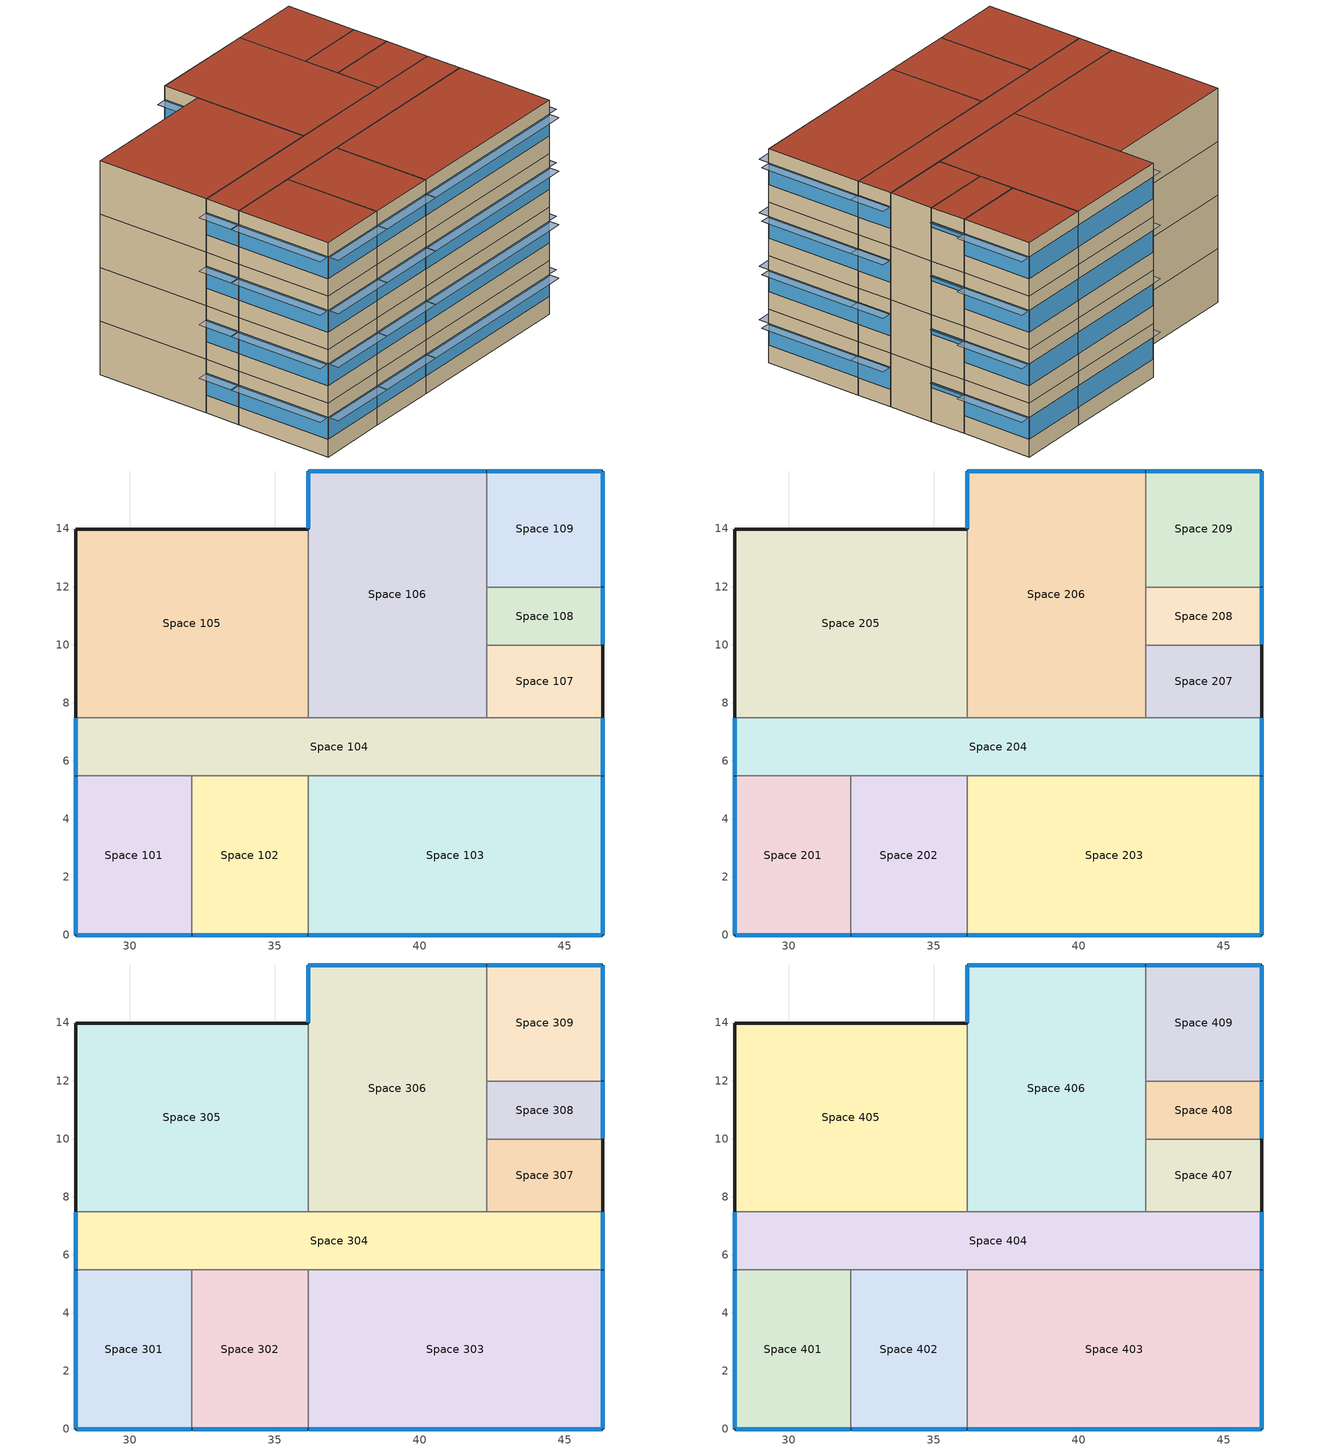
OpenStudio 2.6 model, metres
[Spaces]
Space 101
 floor ground: 32.15,5.48 32.15,0 28.15,0 28.15,5.48 z0
 wall outside: 28.15,5.48 28.15,0 32.15,0 z0:3
 wall to Space 104: 32.15,5.48 28.15,5.48 z0:3
 wall to Space 102: 32.15,0 32.15,5.48 z0:3
 window: 28.18,0 32.12,0 z1:2.22; 28.15,5.46 28.15,0.03 z1:2.21
Space 102
 floor ground: 36.15,5.48 36.15,0 32.15,0 32.15,5.48 z0
 wall outside: 32.15,0 36.15,0 z0:3
 wall to Space 103: 36.15,0 36.15,5.48 z0:3
 wall to Space 104: 36.15,5.48 32.15,5.48 z0:3
 window: 32.18,0 36.12,0 z1:2.22
Space 103
 floor ground: 46.3,5.48 46.3,0 36.15,0 36.15,5.48 z0
 wall outside: 36.15,0 46.3,0 46.3,5.48 z0:3
 wall to Space 104: 46.3,5.48 36.15,5.48 z0:3
 window: 36.18,0 46.27,0 / 46.3,0.03 46.3,5.46 z1:2.21
Space 104
 floor ground: 46.3,7.48 46.3,5.48 28.15,5.48 28.15,7.48 z0
 wall outside: 46.3,5.48 46.3,7.48 / 28.15,7.48 28.15,5.48 z0:3
 wall to Space 106: 42.3,7.48 36.15,7.48 z0:3
 wall to Space 107: 46.3,7.48 42.3,7.48 z0:3
 wall to Space 105: 36.15,7.48 28.15,7.48 z0:3
 window: 46.3,5.51 46.3,7.46 / 28.15,7.46 28.15,5.51 z1:2.23
Space 105
 floor ground: 36.15,13.98 36.15,7.48 28.15,7.48 28.15,13.98 z0
 wall outside: 36.15,13.98 28.15,13.98 28.15,7.48 z0:3
 wall to Space 106: 36.15,7.48 36.15,13.98 z0:3
Space 106
 floor ground: 42.3,15.98 42.3,7.48 36.15,7.48 36.15,15.98 z0
 wall outside: 42.3,15.98 36.15,15.98 36.15,13.98 z0:3
 wall to Space 109: 42.3,11.98 42.3,15.98 z0:3
 wall to Space 108: 42.3,9.98 42.3,11.98 z0:3
 wall to Space 107: 42.3,7.48 42.3,9.98 z0:3
 window: 42.27,15.98 36.18,15.98 z1:2.21; 36.15,15.96 36.15,14.01 z1:2.23
Space 107
 floor ground: 46.3,9.98 46.3,7.48 42.3,7.48 42.3,9.98 z0
 wall outside: 46.3,7.48 46.3,9.98 z0:3
 wall to Space 108: 46.3,9.98 42.3,9.98 z0:3
Space 108
 floor ground: 46.3,11.98 46.3,9.98 42.3,9.98 42.3,11.98 z0
 wall outside: 46.3,9.98 46.3,11.98 z0:3
 wall to Space 109: 46.3,11.98 42.3,11.98 z0:3
 window: 46.3,10.01 46.3,11.96 z1.91:2.22
Space 109
 floor ground: 46.3,15.98 46.3,11.98 42.3,11.98 42.3,15.98 z0
 wall outside: 46.3,11.98 46.3,15.98 42.3,15.98 z0:3
 window: 46.3,12.01 46.3,15.96 / 46.27,15.98 42.33,15.98 z1:2.22
Space 201
 floor to Space 101: 32.15,5.48 32.15,0 28.15,0 28.15,5.48 z3
 wall outside: 28.15,5.48 28.15,0 32.15,0 z3:6
 wall to Space 204: 32.15,5.48 28.15,5.48 z3:6
 wall to Space 202: 32.15,0 32.15,5.48 z3:6
 window: 28.15,5.46 28.15,0.03 z4:5.21; 28.18,0 32.12,0 z4:5.22
Space 202
 floor to Space 102: 36.15,5.48 36.15,0 32.15,0 32.15,5.48 z3
 wall outside: 32.15,0 36.15,0 z3:6
 wall to Space 203: 36.15,0 36.15,5.48 z3:6
 wall to Space 204: 36.15,5.48 32.15,5.48 z3:6
 window: 32.18,0 36.12,0 z4:5.22
Space 203
 floor to Space 103: 46.3,5.48 46.3,0 36.15,0 36.15,5.48 z3
 wall outside: 36.15,0 46.3,0 46.3,5.48 z3:6
 wall to Space 204: 46.3,5.48 36.15,5.48 z3:6
 window: 36.18,0 46.27,0 / 46.3,0.03 46.3,5.46 z4:5.21
Space 204
 floor to Space 104: 46.3,7.48 46.3,5.48 28.15,5.48 28.15,7.48 z3
 wall outside: 46.3,5.48 46.3,7.48 / 28.15,7.48 28.15,5.48 z3:6
 wall to Space 206: 42.3,7.48 36.15,7.48 z3:6
 wall to Space 207: 46.3,7.48 42.3,7.48 z3:6
 wall to Space 205: 36.15,7.48 28.15,7.48 z3:6
 window: 28.15,7.46 28.15,5.51 / 46.3,5.51 46.3,7.46 z4:5.23
Space 205
 floor to Space 105: 36.15,13.98 36.15,7.48 28.15,7.48 28.15,13.98 z3
 wall outside: 36.15,13.98 28.15,13.98 28.15,7.48 z3:6
 wall to Space 206: 36.15,7.48 36.15,13.98 z3:6
Space 206
 floor to Space 106: 42.3,15.98 42.3,7.48 36.15,7.48 36.15,15.98 z3
 wall outside: 42.3,15.98 36.15,15.98 36.15,13.98 z3:6
 wall to Space 209: 42.3,11.98 42.3,15.98 z3:6
 wall to Space 208: 42.3,9.98 42.3,11.98 z3:6
 wall to Space 207: 42.3,7.48 42.3,9.98 z3:6
 window: 36.15,15.96 36.15,14.01 z4:5.23; 42.27,15.98 36.18,15.98 z4:5.21
Space 207
 floor to Space 107: 46.3,9.98 46.3,7.48 42.3,7.48 42.3,9.98 z3
 wall outside: 46.3,7.48 46.3,9.98 z3:6
 wall to Space 208: 46.3,9.98 42.3,9.98 z3:6
Space 208
 floor to Space 108: 46.3,11.98 46.3,9.98 42.3,9.98 42.3,11.98 z3
 wall outside: 46.3,9.98 46.3,11.98 z3:6
 wall to Space 209: 46.3,11.98 42.3,11.98 z3:6
 window: 46.3,10.01 46.3,11.96 z4.91:5.22
Space 209
 floor to Space 109: 46.3,15.98 46.3,11.98 42.3,11.98 42.3,15.98 z3
 wall outside: 46.3,11.98 46.3,15.98 42.3,15.98 z3:6
 window: 46.3,12.01 46.3,15.96 / 46.27,15.98 42.33,15.98 z4:5.22
Space 301
 floor to Space 201: 32.15,5.48 32.15,0 28.15,0 28.15,5.48 z6
 wall outside: 28.15,5.48 28.15,0 32.15,0 z6:9
 wall to Space 304: 32.15,5.48 28.15,5.48 z6:9
 wall to Space 302: 32.15,0 32.15,5.48 z6:9
 window: 28.18,0 32.12,0 z7:8.22; 28.15,5.46 28.15,0.03 z7:8.21
Space 302
 floor to Space 202: 36.15,5.48 36.15,0 32.15,0 32.15,5.48 z6
 wall outside: 32.15,0 36.15,0 z6:9
 wall to Space 303: 36.15,0 36.15,5.48 z6:9
 wall to Space 304: 36.15,5.48 32.15,5.48 z6:9
 window: 32.18,0 36.12,0 z7:8.22
Space 303
 floor to Space 203: 46.3,5.48 46.3,0 36.15,0 36.15,5.48 z6
 wall outside: 36.15,0 46.3,0 46.3,5.48 z6:9
 wall to Space 304: 46.3,5.48 36.15,5.48 z6:9
 window: 36.18,0 46.27,0 / 46.3,0.03 46.3,5.46 z7:8.21
Space 304
 floor to Space 204: 46.3,7.48 46.3,5.48 28.15,5.48 28.15,7.48 z6
 wall outside: 46.3,5.48 46.3,7.48 / 28.15,7.48 28.15,5.48 z6:9
 wall to Space 306: 42.3,7.48 36.15,7.48 z6:9
 wall to Space 307: 46.3,7.48 42.3,7.48 z6:9
 wall to Space 305: 36.15,7.48 28.15,7.48 z6:9
 window: 28.15,7.46 28.15,5.51 / 46.3,5.51 46.3,7.46 z7:8.23
Space 305
 floor to Space 205: 36.15,13.98 36.15,7.48 28.15,7.48 28.15,13.98 z6
 wall outside: 36.15,13.98 28.15,13.98 28.15,7.48 z6:9
 wall to Space 306: 36.15,7.48 36.15,13.98 z6:9
Space 306
 floor to Space 206: 42.3,15.98 42.3,7.48 36.15,7.48 36.15,15.98 z6
 wall outside: 42.3,15.98 36.15,15.98 36.15,13.98 z6:9
 wall to Space 309: 42.3,11.98 42.3,15.98 z6:9
 wall to Space 308: 42.3,9.98 42.3,11.98 z6:9
 wall to Space 307: 42.3,7.48 42.3,9.98 z6:9
 window: 42.27,15.98 36.18,15.98 z7:8.21; 36.15,15.96 36.15,14.01 z7:8.23
Space 307
 floor to Space 207: 46.3,9.98 46.3,7.48 42.3,7.48 42.3,9.98 z6
 wall outside: 46.3,7.48 46.3,9.98 z6:9
 wall to Space 308: 46.3,9.98 42.3,9.98 z6:9
Space 308
 floor to Space 208: 46.3,11.98 46.3,9.98 42.3,9.98 42.3,11.98 z6
 wall outside: 46.3,9.98 46.3,11.98 z6:9
 wall to Space 309: 46.3,11.98 42.3,11.98 z6:9
 window: 46.3,10.01 46.3,11.96 z7.91:8.22
Space 309
 floor to Space 209: 46.3,15.98 46.3,11.98 42.3,11.98 42.3,15.98 z6
 wall outside: 46.3,11.98 46.3,15.98 42.3,15.98 z6:9
 window: 46.3,12.01 46.3,15.96 / 46.27,15.98 42.33,15.98 z7:8.22
Space 401
 floor to Space 301: 32.15,5.48 32.15,0 28.15,0 28.15,5.48 z9
 wall outside: 28.15,5.48 28.15,0 32.15,0 z9:12
 wall to Space 404: 32.15,5.48 28.15,5.48 z9:12
 wall to Space 402: 32.15,0 32.15,5.48 z9:12
 window: 28.18,0 32.12,0 z10:11.22; 28.15,5.46 28.15,0.03 z10:11.21
 roof outside: 32.15,0 32.15,5.48 28.15,5.48 28.15,0 z12
Space 402
 floor to Space 302: 36.15,5.48 36.15,0 32.15,0 32.15,5.48 z9
 wall outside: 32.15,0 36.15,0 z9:12
 wall to Space 403: 36.15,0 36.15,5.48 z9:12
 wall to Space 404: 36.15,5.48 32.15,5.48 z9:12
 window: 32.18,0 36.12,0 z10:11.22
 roof outside: 36.15,0 36.15,5.48 32.15,5.48 32.15,0 z12
Space 403
 floor to Space 303: 46.3,5.48 46.3,0 36.15,0 36.15,5.48 z9
 wall outside: 36.15,0 46.3,0 46.3,5.48 z9:12
 wall to Space 404: 46.3,5.48 36.15,5.48 z9:12
 window: 36.18,0 46.27,0 / 46.3,0.03 46.3,5.46 z10:11.21
 roof outside: 46.3,0 46.3,5.48 36.15,5.48 36.15,0 z12
Space 404
 floor to Space 304: 46.3,7.48 46.3,5.48 28.15,5.48 28.15,7.48 z9
 wall outside: 46.3,5.48 46.3,7.48 / 28.15,7.48 28.15,5.48 z9:12
 wall to Space 406: 42.3,7.48 36.15,7.48 z9:12
 wall to Space 407: 46.3,7.48 42.3,7.48 z9:12
 wall to Space 405: 36.15,7.48 28.15,7.48 z9:12
 window: 28.15,7.46 28.15,5.51 / 46.3,5.51 46.3,7.46 z10:11.23
 roof outside: 46.3,5.48 46.3,7.48 28.15,7.48 28.15,5.48 z12
Space 405
 floor to Space 305: 36.15,13.98 36.15,7.48 28.15,7.48 28.15,13.98 z9
 wall outside: 36.15,13.98 28.15,13.98 28.15,7.48 z9:12
 wall to Space 406: 36.15,7.48 36.15,13.98 z9:12
 roof outside: 36.15,7.48 36.15,13.98 28.15,13.98 28.15,7.48 z12
Space 406
 floor to Space 306: 42.3,15.98 42.3,7.48 36.15,7.48 36.15,15.98 z9
 wall outside: 42.3,15.98 36.15,15.98 36.15,13.98 z9:12
 wall to Space 409: 42.3,11.98 42.3,15.98 z9:12
 wall to Space 408: 42.3,9.98 42.3,11.98 z9:12
 wall to Space 407: 42.3,7.48 42.3,9.98 z9:12
 window: 42.27,15.98 36.18,15.98 z10:11.21; 36.15,15.96 36.15,14.01 z10:11.23
 roof outside: 42.3,7.48 42.3,15.98 36.15,15.98 36.15,7.48 z12
Space 407
 floor to Space 307: 46.3,9.98 46.3,7.48 42.3,7.48 42.3,9.98 z9
 wall outside: 46.3,7.48 46.3,9.98 z9:12
 wall to Space 408: 46.3,9.98 42.3,9.98 z9:12
 roof outside: 46.3,7.48 46.3,9.98 42.3,9.98 42.3,7.48 z12
Space 408
 floor to Space 308: 46.3,11.98 46.3,9.98 42.3,9.98 42.3,11.98 z9
 wall outside: 46.3,9.98 46.3,11.98 z9:12
 wall to Space 409: 46.3,11.98 42.3,11.98 z9:12
 window: 46.3,10.01 46.3,11.96 z10.91:11.22
 roof outside: 46.3,9.98 46.3,11.98 42.3,11.98 42.3,9.98 z12
Space 409
 floor to Space 309: 46.3,15.98 46.3,11.98 42.3,11.98 42.3,15.98 z9
 wall outside: 46.3,11.98 46.3,15.98 42.3,15.98 z9:12
 window: 46.3,12.01 46.3,15.96 / 46.27,15.98 42.33,15.98 z10:11.22
 roof outside: 46.3,11.98 46.3,15.98 42.3,15.98 42.3,11.98 z12
shading: 46.45,10.01 46.45,11.96 46.3,11.96 46.3,10.01 z5.22; 46.45,10.01 46.45,11.96 46.3,11.96 46.3,10.01 z8.22; 46.45,10.01 46.45,11.96 46.3,11.96 46.3,10.01 z2.22; 46.45,10.01 46.45,11.96 46.3,11.96 46.3,10.01 z11.22; 46.91,0.03 46.91,5.46 46.3,5.46 46.3,0.03 z5.21; 36.12,-0.61 36.12,0 32.18,0 32.18,-0.61 z2.22; 36.15,14.01 36.15,15.96 35.53,15.96 35.53,14.01 z11.23; 46.27,-0.6 46.27,0 36.18,0 36.18,-0.6 z5.21; 36.15,14.01 36.15,15.96 35.53,15.96 35.53,14.01 z2.23; 46.92,5.51 46.92,7.46 46.3,7.46 46.3,5.51 z8.23; 46.92,5.51 46.92,7.46 46.3,7.46 46.3,5.51 z5.23; 28.15,5.51 28.15,7.46 27.53,7.46 27.53,5.51 z5.23; 28.15,5.51 28.15,7.46 27.53,7.46 27.53,5.51 z2.23; 32.12,-0.61 32.12,0 28.18,0 28.18,-0.61 z2.22; 28.15,0.03 28.15,5.46 27.54,5.46 27.54,0.03 z11.21; 46.27,-0.6 46.27,0 36.18,0 36.18,-0.6 z11.21; 28.15,5.51 28.15,7.46 27.53,7.46 27.53,5.51 z8.23; 36.12,-0.61 36.12,0 32.18,0 32.18,-0.61 z8.22; 46.91,0.03 46.91,5.46 46.3,5.46 46.3,0.03 z8.21; 46.92,5.51 46.92,7.46 46.3,7.46 46.3,5.51 z2.23; 46.91,12.01 46.91,15.96 46.3,15.96 46.3,12.01 z2.22; 32.12,-0.61 32.12,0 28.18,0 28.18,-0.61 z5.22; 36.15,14.01 36.15,15.96 35.53,15.96 35.53,14.01 z8.23; 46.92,5.51 46.92,7.46 46.3,7.46 46.3,5.51 z11.23; 46.91,12.01 46.91,15.96 46.3,15.96 46.3,12.01 z5.22; 28.15,0.03 28.15,5.46 27.54,5.46 27.54,0.03 z8.21; 46.91,0.03 46.91,5.46 46.3,5.46 46.3,0.03 z2.21; 32.12,-0.61 32.12,0 28.18,0 28.18,-0.61 z8.22; 36.15,14.01 36.15,15.96 35.53,15.96 35.53,14.01 z5.23; 28.15,0.03 28.15,5.46 27.54,5.46 27.54,0.03 z5.21; 36.12,-0.61 36.12,0 32.18,0 32.18,-0.61 z5.22; 46.27,-0.6 46.27,0 36.18,0 36.18,-0.6 z8.21; 46.91,12.01 46.91,15.96 46.3,15.96 46.3,12.01 z8.22; 36.12,-0.61 36.12,0 32.18,0 32.18,-0.61 z11.22; 46.27,-0.6 46.27,0 36.18,0 36.18,-0.6 z2.21; 32.12,-0.61 32.12,0 28.18,0 28.18,-0.61 z11.22; 46.91,0.03 46.91,5.46 46.3,5.46 46.3,0.03 z11.21; 28.15,0.03 28.15,5.46 27.54,5.46 27.54,0.03 z2.21; 28.15,5.51 28.15,7.46 27.53,7.46 27.53,5.51 z11.23; 46.91,12.01 46.91,15.96 46.3,15.96 46.3,12.01 z11.22
[Building]
Building 1: Space Type=189.1-2009 - Office - OpenOffice - CZ4-8; Default Construction Set=189.1-2009 - CZ5 - Office
[Site]
MANILA: Latitude {deg}=14.52; Longitude {deg}=121; Time Zone {hr}=8; Elevation {m}=21
[ClimateZones]
Climate Zone Institution Name 1=ASHRAE; Climate Zone Document Name 1=ANSI/ASHRAE Standard 169; Climate Zone Document Year 1=2006; Climate Zone Institution Name 2=CEC; Climate Zone Document Name 2=California Climate Zone Descriptions; Climate Zone Document Year 2=1995
[SizingPeriod:DesignDay] Barometric Pressure {Pa}=101073; Sky Clearness=0; Rain Indicator=0; Snow Indicator=0; Day of Month=21; Daylight Saving Time Indicator=0; Dry-Bulb Temperature Range Modifier Type=DefaultMultipliers
Name | Maximum Dry-Bulb Temperature {C} | Daily Dry-Bulb Temperature Range {deltaC} | Humidity Indicating Conditions at Maximum Dry-Bulb | Wind Speed {m/s} | Wind Direction {deg} | Month | Day Type | Humidity Indicating Type | Solar Model Indicator | ASHRAE Taub | ASHRAE Taud
MANILA Ann Clg .4% Condns Enth=>MDB | 31.9 | 7.9 | 91000 | 6.6 | 90 | 5 | SummerDesignDay | Enthalpy | ASHRAETau | 0.491 | 2.053
MANILA Ann Clg .4% Condns DP=>MDB | 30 | 7.9 | 27.2 | 6.6 | 90 | 5 | SummerDesignDay | Dewpoint | ASHRAETau | 0.491 | 2.053
MANILA Ann Clg .4% Condns WB=>MDB | 31.7 | 7.9 | 28.2 | 6.6 | 90 | 5 | SummerDesignDay | Wetbulb | ASHRAETau | 0.491 | 2.053
MANILA Ann Clg .4% Condns DB=>MWB | 34.9 | 7.9 | 26.2 | 6.6 | 90 | 5 | SummerDesignDay | Wetbulb | ASHRAETau | 0.491 | 2.053
MANILA Ann Htg Wind 99.6% Condns WS=>MCDB | 28.9 | 0 | 28.9 | 18.1 | 60 | 1 | WinterDesignDay | Wetbulb | ASHRAEClearSky
MANILA Ann Hum_n 99.6% Condns DP=>MCDB | 26.1 | 0 | 16.8 | 0.8 | 60 | 1 | WinterDesignDay | Dewpoint | ASHRAEClearSky
MANILA Ann Htg 99.6% Condns DB | 20.9 | 0 | 20.9 | 0.8 | 60 | 1 | WinterDesignDay | Wetbulb | ASHRAEClearSky
[DefaultConstructionSet] Interior Partition Construction=Interior Partition
Name | Default Exterior Surface Constructions | Default Interior Surface Constructions | Default Ground Contact Surface Constructions | Default Exterior SubSurface Constructions | Default Interior SubSurface Constructions
189.1-2009 - CZ5 - Office | Default Surface Constructions 13 | Default Surface Constructions 14 | Default Surface Constructions 15 | Default Sub Surface Constructions 9 | Default Sub Surface Constructions 10
HIGHER RESISTANCE-NEWCONSTRUCTION | Default Surface Constructions 1 | Default Surface Constructions 2 | Default Surface Constructions 3 | Default Sub Surface Constructions 1 | Default Sub Surface Constructions 2
[DefaultSurfaceConstructions]
Name | Floor Construction | Wall Construction | Roof Ceiling Construction
Default Surface Constructions 1 | ExtSlabCarpet 4in ClimateZone 1-8 | WALL1 | ASHRAE 189.1-2009 ExtRoof IEAD ClimateZone 1
Default Surface Constructions 2; Default Surface Constructions 14 | Interior Floor | Interior Wall | Interior Ceiling
Default Surface Constructions 3; Default Surface Constructions 15 | ExtSlabCarpet 4in ClimateZone 1-8 | ExtSlabCarpet 4in ClimateZone 1-8 | ExtSlabCarpet 4in ClimateZone 1-8
Default Surface Constructions 13 | ExtSlabCarpet 4in ClimateZone 1-8 | ASHRAE 189.1-2009 ExtWall Mass ClimateZone 5 | ASHRAE 189.1-2009 ExtRoof IEAD ClimateZone 2-5
[Construction]
ExtSlabCarpet 4in ClimateZone 1-8: MAT-CC05 4 HW CONCRETE, CP02 CARPET PAD
ASHRAE 189.1-2009 ExtRoof IEAD ClimateZone 1: Roof Membrane, Roof Insulation [18], Metal Decking
Interior Floor: F16 Acoustic tile, F05 Ceiling air space resistance, M11 100mm lightweight concrete
Interior Wall: G01a 19mm gypsum board, F04 Wall air space resistance, G01a 19mm gypsum board
Interior Ceiling: M11 100mm lightweight concrete, F05 Ceiling air space resistance, F16 Acoustic tile
ASHRAE 189.1-2009 ExtWindow ClimateZone 1: Theoretical Glass [167]
Exterior Door: F08 Metal surface, I01 25mm insulation board
Interior Window: Clear 3mm
Interior Door; Interior Partition: G05 25mm wood
ASHRAE 189.1-2009 ExtRoof IEAD ClimateZone 2-5: Roof Membrane, Roof Insulation [21], Metal Decking
ASHRAE 189.1-2009 ExtWindow ClimateZone 4-5: Theoretical Glass [207]
ASHRAE 189.1-2009 ExtWall Mass ClimateZone 5: 1IN Stucco, 8IN Concrete HW, Wall Insulation [40], 1/2IN Gypsum
WALL1: 1IN Stucco, M11 100mm lightweight concrete, F04 Wall air space resistance, 8IN Concrete HW, 1IN Stucco
[Material] Thermal Absorptance=0.9
Name | Roughness | Thickness {m} | Conductivity {W/m-K} | Density {kg/m3} | Specific Heat {J/kg-K} | Solar Absorptance | Visible Absorptance
MAT-CC05 4 HW CONCRETE | Rough | 0.1016 | 1.311 | 2240 | 836.8 | 0.85 | 0.85
1IN Stucco | Smooth | 0.0253 | 0.6918 | 1858 | 837 | 0.92 | 0.92
8IN Concrete HW | MediumRough | 0.2033 | 1.7296 | 2243 | 837 | 0.65 | 0.65
1/2IN Gypsum | Smooth | 0.0127 | 0.16 | 784.9 | 830 | 0.4 | 0.4
Roof Membrane | VeryRough | 0.0095 | 0.16 | 1121.29 | 1460 | 0.7 | 0.7
Roof Insulation [18] | MediumRough | 0.1693 | 0.049 | 265 | 836.8 | 0.7 | 0.7
Metal Decking | MediumSmooth | 0.0015 | 45.006 | 7680 | 418.4 | 0.6 | 0.6
F16 Acoustic tile | MediumSmooth | 0.0191 | 0.06 | 368 | 590 | 0.3 | 0.3
M11 100mm lightweight concrete | MediumRough | 0.1016 | 0.53 | 1280 | 840 | 0.5 | 0.5
G01a 19mm gypsum board | MediumSmooth | 0.019 | 0.16 | 800 | 1090 | 0.4 | 0.4
F08 Metal surface | Smooth | 0.0008 | 45.28 | 7824 | 500 | 0.7 | 0.7
I01 25mm insulation board | MediumRough | 0.0254 | 0.03 | 43 | 1210 | 0.6 | 0.6
G05 25mm wood | MediumSmooth | 0.0254 | 0.15 | 608 | 1630 | 0.5 | 0.5
Roof Insulation [21] | MediumRough | 0.2105 | 0.049 | 265 | 836.8 | 0.7 | 0.7
Wall Insulation [40] | MediumRough | 0.0794 | 0.0432 | 91 | 837 | 0.5 | 0.5
[Material:NoMass]
CP02 CARPET PAD: Roughness=Smooth; Thermal Resistance {m2-K/W}=0.1; Thermal Absorptance=0.9; Solar Absorptance=0.8; Visible Absorptance=0.8
[Material:AirGap]
Name | Thermal Resistance {m2-K/W}
F05 Ceiling air space resistance | 0.18
F04 Wall air space resistance | 0.15
[DefaultSubSurfaceConstructions]
Name | Fixed Window Construction | Operable Window Construction | Door Construction | Tubular Daylight Dome Construction | Tubular Daylight Diffuser Construction
Default Sub Surface Constructions 1 | ASHRAE 189.1-2009 ExtWindow ClimateZone 1 | ASHRAE 189.1-2009 ExtWindow ClimateZone 1 | Exterior Door | Interior Window | Interior Window
Default Sub Surface Constructions 2; Default Sub Surface Constructions 10 | Interior Window | Interior Window | Interior Door
Default Sub Surface Constructions 9 | ASHRAE 189.1-2009 ExtWindow ClimateZone 4-5 | ASHRAE 189.1-2009 ExtWindow ClimateZone 4-5 | Exterior Door | Interior Window | Interior Window
[WindowMaterial:Glazing] Optical Data Type=SpectralAverage; Thickness {m}=0.003; Back Side Solar Reflectance at Normal Incidence=0; Back Side Visible Reflectance at Normal Incidence=0; Infrared Transmittance at Normal Incidence=0; Dirt Correction Factor for Solar and Visible Transmittance=1; Solar Diffusing=No
Name | Solar Transmittance at Normal Incidence | Front Side Solar Reflectance at Normal Incidence | Visible Transmittance at Normal Incidence | Front Side Visible Reflectance at Normal Incidence | Front Side Infrared Hemispherical Emissivity | Back Side Infrared Hemispherical Emissivity | Conductivity {W/m-K}
Theoretical Glass [167] | 0.2374 | 0.7126 | 0.2512 | 0.6988 | 0.985 | 0.985 | 2.1073
Clear 3mm | 0.837 | 0.075 | 0.898 | 0.081 | 0.84 | 0.84 | 0.9
Theoretical Glass [207] | 0.3311 | 0.6189 | 0.44 | 0.51 | 0.9 | 0.9 | 0.0133
[WindowMaterial:Blind]
Window Material Blind 1: Slat Width {m}=0.025; Slat Separation {m}=0.01875; Front Side Slat Beam Solar Reflectance=0.5; Back Side Slat Beam Solar Reflectance=0.5; Front Side Slat Diffuse Solar Reflectance=0.5; Back Side Slat Diffuse Solar Reflectance=0.5; Slat Beam Visible Transmittance=0
[SpaceType] Default Schedule Set=NEWSCHEDULESET1; Standards Building Type=Office
Name | Design Specification Outdoor Air Object | Standards Space Type
189.1-2009 - Office - BreakRoom - CZ1-3 | 189.1-2009 - Office - BreakRoom - CZ1-3 Ventilation | BreakRoom
189.1-2009 - Office - Conference - CZ1-3 | 189.1-2009 - Office - Conference - CZ1-3 Ventilation | Conference
189.1-2009 - Office - Corridor - CZ1-3 | 189.1-2009 - Office - Corridor - CZ1-3 Ventilation | Corridor
189.1-2009 - Office - OpenOffice - CZ1-3 | 189.1-2009 - Office - OpenOffice - CZ1-3 Ventilation | OpenOffice
189.1-2009 - Office - Restroom - CZ1-3 | 189.1-2009 - Office - Restroom - CZ1-3 Ventilation | Restroom
189.1-2009 - Office - Stair - CZ1-3 | 189.1-2009 - Office - Stair - CZ1-3 Ventilation | Stair
189.1-2009 - Office - Vending - CZ1-3 | 189.1-2009 - Office - Vending - CZ1-3 Ventilation | Vending
189.1-2009 - Office - OpenOffice - CZ4-8 | 189.1-2009 - Office - OpenOffice - CZ4-8 Ventilation | OpenOffice
[DefaultScheduleSet]
NEWSCHEDULESET1: Number of People Schedule=NEWOFFICEOCC1; People Activity Level Schedule=Office Activity; Lighting Schedule=NEWBLDGLIGHT1; Electric Equipment Schedule=Office Bldg Equip; Infiltration Schedule=Office Infil Quarter On
[Lights:Definition] Design Level Calculation Method=Watts/Area
Name | Watts per Space Floor Area {W/m2}
189.1-2009 - Office - BreakRoom - CZ1-3 Lights Definition | 11.625
189.1-2009 - Office - Conference - CZ1-3 Lights Definition | 12.5938
189.1-2009 - Office - Corridor - CZ1-3 Lights Definition; 189.1-2009 - Office - Vending - CZ1-3 Lights Definition | 4.84376
189.1-2009 - Office - OpenOffice - CZ1-3 Lights Definition; 189.1-2009 - Office - OpenOffice - CZ4-8 Lights Definition | 10.6563
189.1-2009 - Office - Restroom - CZ1-3 Lights Definition | 8.71877
189.1-2009 - Office - Stair - CZ1-3 Lights Definition | 5.81251
[Lights]
Name | Lights Definition | Space or SpaceType
189.1-2009 - Office - BreakRoom - CZ1-3 Lights | 189.1-2009 - Office - BreakRoom - CZ1-3 Lights Definition | 189.1-2009 - Office - BreakRoom - CZ1-3
189.1-2009 - Office - Conference - CZ1-3 Lights | 189.1-2009 - Office - Conference - CZ1-3 Lights Definition | 189.1-2009 - Office - Conference - CZ1-3
189.1-2009 - Office - Corridor - CZ1-3 Lights | 189.1-2009 - Office - Corridor - CZ1-3 Lights Definition | 189.1-2009 - Office - Corridor - CZ1-3
189.1-2009 - Office - OpenOffice - CZ1-3 Lights | 189.1-2009 - Office - OpenOffice - CZ1-3 Lights Definition | 189.1-2009 - Office - OpenOffice - CZ1-3
189.1-2009 - Office - Restroom - CZ1-3 Lights | 189.1-2009 - Office - Restroom - CZ1-3 Lights Definition | 189.1-2009 - Office - Restroom - CZ1-3
189.1-2009 - Office - Stair - CZ1-3 Lights | 189.1-2009 - Office - Stair - CZ1-3 Lights Definition | 189.1-2009 - Office - Stair - CZ1-3
189.1-2009 - Office - Vending - CZ1-3 Lights | 189.1-2009 - Office - Vending - CZ1-3 Lights Definition | 189.1-2009 - Office - Vending - CZ1-3
189.1-2009 - Office - OpenOffice - CZ4-8 Lights | 189.1-2009 - Office - OpenOffice - CZ4-8 Lights Definition | 189.1-2009 - Office - OpenOffice - CZ4-8
[DesignSpecification:OutdoorAir] Outdoor Air Method=Sum
Name | Outdoor Air Flow per Person {m3/s-person} | Outdoor Air Flow per Floor Area {m3/s-m2}
189.1-2009 - Office - BreakRoom - CZ1-3 Ventilation | 0.00707921
189.1-2009 - Office - Conference - CZ1-3 Ventilation; 189.1-2009 - Office - OpenOffice - CZ1-3 Ventilation; 189.1-2009 - Office - OpenOffice - CZ4-8 Ventilation | 0.00943895
189.1-2009 - Office - Corridor - CZ1-3 Ventilation; 189.1-2009 - Office - Stair - CZ1-3 Ventilation; 189.1-2009 - Office - Vending - CZ1-3 Ventilation |  | 0.000254
189.1-2009 - Office - Restroom - CZ1-3 Ventilation |  | 0.0048768
[People:Definition] Number of People Calculation Method=People/Area; Fraction Radiant=0.3
Name | People per Space Floor Area {person/m2}
189.1-2009 - Office - BreakRoom - CZ1-3 People Definition; 189.1-2009 - Office - Conference - CZ1-3 People Definition | 0.538196
189.1-2009 - Office - Corridor - CZ1-3 People Definition; 189.1-2009 - Office - Vending - CZ1-3 People Definition | 0.0107639
189.1-2009 - Office - OpenOffice - CZ1-3 People Definition; 189.1-2009 - Office - OpenOffice - CZ4-8 People Definition | 0.0565105
189.1-2009 - Office - Restroom - CZ1-3 People Definition | 0.107639
[People]
Name | People Definition | Space or SpaceType
189.1-2009 - Office - BreakRoom - CZ1-3 People | 189.1-2009 - Office - BreakRoom - CZ1-3 People Definition | 189.1-2009 - Office - BreakRoom - CZ1-3
189.1-2009 - Office - Conference - CZ1-3 People | 189.1-2009 - Office - Conference - CZ1-3 People Definition | 189.1-2009 - Office - Conference - CZ1-3
189.1-2009 - Office - Corridor - CZ1-3 People | 189.1-2009 - Office - Corridor - CZ1-3 People Definition | 189.1-2009 - Office - Corridor - CZ1-3
189.1-2009 - Office - OpenOffice - CZ1-3 People | 189.1-2009 - Office - OpenOffice - CZ1-3 People Definition | 189.1-2009 - Office - OpenOffice - CZ1-3
189.1-2009 - Office - Restroom - CZ1-3 People | 189.1-2009 - Office - Restroom - CZ1-3 People Definition | 189.1-2009 - Office - Restroom - CZ1-3
189.1-2009 - Office - Vending - CZ1-3 People | 189.1-2009 - Office - Vending - CZ1-3 People Definition | 189.1-2009 - Office - Vending - CZ1-3
189.1-2009 - Office - OpenOffice - CZ4-8 People | 189.1-2009 - Office - OpenOffice - CZ4-8 People Definition | 189.1-2009 - Office - OpenOffice - CZ4-8
[SpaceInfiltration:DesignFlowRate] Design Flow Rate Calculation Method=Flow/ExteriorArea
Name | Space or SpaceType | Flow per Exterior Surface Area {m3/s-m2}
189.1-2009 - Office - BreakRoom - CZ1-3 Infiltration | 189.1-2009 - Office - BreakRoom - CZ1-3 | 0.00030226
189.1-2009 - Office - Conference - CZ1-3 Infiltration | 189.1-2009 - Office - Conference - CZ1-3 | 0.00030226
189.1-2009 - Office - Corridor - CZ1-3 Infiltration | 189.1-2009 - Office - Corridor - CZ1-3 | 0.00030226
189.1-2009 - Office - OpenOffice - CZ1-3 Infiltration | 189.1-2009 - Office - OpenOffice - CZ1-3 | 0.00030226
189.1-2009 - Office - Restroom - CZ1-3 Infiltration | 189.1-2009 - Office - Restroom - CZ1-3 | 0.00030226
189.1-2009 - Office - Stair - CZ1-3 Infiltration | 189.1-2009 - Office - Stair - CZ1-3 | 0.00030226
189.1-2009 - Office - Vending - CZ1-3 Infiltration | 189.1-2009 - Office - Vending - CZ1-3 | 0.00030226
189.1-2009 - Office - OpenOffice - CZ4-8 Infiltration | 189.1-2009 - Office - OpenOffice - CZ4-8 | 0.000226568
[ElectricEquipment:Definition] Design Level Calculation Method=Watts/Area
Name | Watts per Space Floor Area {W/m2}
189.1-2009 - Office - BreakRoom - CZ1-3 Electric Equipment Definition | 48.007
189.1-2009 - Office - Conference - CZ1-3 Electric Equipment Definition | 3.98265
189.1-2009 - Office - Corridor - CZ1-3 Electric Equipment Definition | 1.72223
189.1-2009 - Office - OpenOffice - CZ1-3 Electric Equipment Definition; 189.1-2009 - Office - OpenOffice - CZ4-8 Electric Equipment Definition | 7.64238
189.1-2009 - Office - Restroom - CZ1-3 Electric Equipment Definition | 0.753474
189.1-2009 - Office - Vending - CZ1-3 Electric Equipment Definition | 41.4411
[ElectricEquipment]
Name | Electric Equipment Definition | Space or SpaceType
189.1-2009 - Office - BreakRoom - CZ1-3 Electric Equipment | 189.1-2009 - Office - BreakRoom - CZ1-3 Electric Equipment Definition | 189.1-2009 - Office - BreakRoom - CZ1-3
189.1-2009 - Office - Conference - CZ1-3 Electric Equipment | 189.1-2009 - Office - Conference - CZ1-3 Electric Equipment Definition | 189.1-2009 - Office - Conference - CZ1-3
189.1-2009 - Office - Corridor - CZ1-3 Electric Equipment | 189.1-2009 - Office - Corridor - CZ1-3 Electric Equipment Definition | 189.1-2009 - Office - Corridor - CZ1-3
189.1-2009 - Office - OpenOffice - CZ1-3 Electric Equipment | 189.1-2009 - Office - OpenOffice - CZ1-3 Electric Equipment Definition | 189.1-2009 - Office - OpenOffice - CZ1-3
189.1-2009 - Office - Restroom - CZ1-3 Electric Equipment | 189.1-2009 - Office - Restroom - CZ1-3 Electric Equipment Definition | 189.1-2009 - Office - Restroom - CZ1-3
189.1-2009 - Office - Vending - CZ1-3 Electric Equipment | 189.1-2009 - Office - Vending - CZ1-3 Electric Equipment Definition | 189.1-2009 - Office - Vending - CZ1-3
189.1-2009 - Office - OpenOffice - CZ4-8 Electric Equipment | 189.1-2009 - Office - OpenOffice - CZ4-8 Electric Equipment Definition | 189.1-2009 - Office - OpenOffice - CZ4-8
[ThermostatSetpoint:DualSetpoint] Heating Setpoint Temperature Schedule=Medium Office HtgSetp; Cooling Setpoint Temperature Schedule=Medium Office ClgSetp
Thermal Zone 1 Thermostat; Thermal Zone 2 Thermostat; Thermal Zone 3 Thermostat; Thermal Zone 4 Thermostat; Thermal Zone 5 Thermostat; Thermal Zone 6 Thermostat; Thermal Zone 7 Thermostat; Thermal Zone 8 Thermostat; Thermal Zone 9 Thermostat; Thermal Zone 10 Thermostat; Thermal Zone 11 Thermostat; Thermal Zone 12 Thermostat; Thermal Zone 13 Thermostat; Thermal Zone 14 Thermostat; Thermal Zone 15 Thermostat; Thermal Zone 16 Thermostat; Thermal Zone 17 Thermostat; Thermal Zone 18 Thermostat; Thermal Zone 19 Thermostat; Thermal Zone 20 Thermostat; Thermal Zone 21 Thermostat; Thermal Zone 22 Thermostat; Thermal Zone 23 Thermostat; Thermal Zone 24 Thermostat; Thermal Zone 25 Thermostat; Thermal Zone 26 Thermostat; Thermal Zone 27 Thermostat; Thermal Zone 28 Thermostat
[ShadingControl]
Shading Control 1: Shading Type=InteriorBlind; Shading Device Material=Window Material Blind 1
[BuildingStory] Nominal Floor to Floor Height {m}=3
Name | Nominal Z Coordinate {m}
Building Story 1 | 0
Building Story 2 | 3
Building Story 3 | 6
Building Story 4 | 9
[Space] Default Construction Set=HIGHER RESISTANCE-NEWCONSTRUCTION
Name | Space Type | Building Story | Thermal Zone
Space 101; Space 102; Space 103 | 189.1-2009 - Office - OpenOffice - CZ1-3 | Building Story 1 | Thermal Zone 1
Space 104 | 189.1-2009 - Office - Corridor - CZ1-3 | Building Story 1 | Thermal Zone 5
Space 105 | 189.1-2009 - Office - Conference - CZ1-3 | Building Story 1 | Thermal Zone 24
Space 106 | 189.1-2009 - Office - BreakRoom - CZ1-3 | Building Story 1 | Thermal Zone 9
Space 107 | 189.1-2009 - Office - Stair - CZ1-3 | Building Story 1 | Thermal Zone 25
Space 108 | 189.1-2009 - Office - Restroom - CZ1-3 | Building Story 1 | Thermal Zone 17
Space 109 | 189.1-2009 - Office - Vending - CZ1-3 | Building Story 1 | Thermal Zone 13
Space 201; Space 202; Space 203 | 189.1-2009 - Office - OpenOffice - CZ1-3 | Building Story 2 | Thermal Zone 2
Space 204 | 189.1-2009 - Office - Corridor - CZ1-3 | Building Story 2 | Thermal Zone 6
Space 205 | 189.1-2009 - Office - Conference - CZ1-3 | Building Story 2 | Thermal Zone 23
Space 206 | 189.1-2009 - Office - BreakRoom - CZ1-3 | Building Story 2 | Thermal Zone 10
Space 207 | 189.1-2009 - Office - Stair - CZ1-3 | Building Story 2 | Thermal Zone 26
Space 208 | 189.1-2009 - Office - Restroom - CZ1-3 | Building Story 2 | Thermal Zone 18
Space 209 | 189.1-2009 - Office - Vending - CZ1-3 | Building Story 2 | Thermal Zone 14
Space 301; Space 302; Space 303 | 189.1-2009 - Office - OpenOffice - CZ1-3 | Building Story 3 | Thermal Zone 3
Space 304 | 189.1-2009 - Office - Corridor - CZ1-3 | Building Story 3 | Thermal Zone 7
Space 305 | 189.1-2009 - Office - Conference - CZ1-3 | Building Story 3 | Thermal Zone 22
Space 306 | 189.1-2009 - Office - BreakRoom - CZ1-3 | Building Story 3 | Thermal Zone 11
Space 307 | 189.1-2009 - Office - Stair - CZ1-3 | Building Story 3 | Thermal Zone 27
Space 308 | 189.1-2009 - Office - Restroom - CZ1-3 | Building Story 3 | Thermal Zone 19
Space 309 | 189.1-2009 - Office - Vending - CZ1-3 | Building Story 3 | Thermal Zone 15
Space 401; Space 402; Space 403 | 189.1-2009 - Office - OpenOffice - CZ1-3 | Building Story 4 | Thermal Zone 4
Space 404 | 189.1-2009 - Office - Corridor - CZ1-3 | Building Story 4 | Thermal Zone 8
Space 405 | 189.1-2009 - Office - Conference - CZ1-3 | Building Story 4 | Thermal Zone 21
Space 406 | 189.1-2009 - Office - BreakRoom - CZ1-3 | Building Story 4 | Thermal Zone 12
Space 407 | 189.1-2009 - Office - Stair - CZ1-3 | Building Story 4 | Thermal Zone 28
Space 408 | 189.1-2009 - Office - Restroom - CZ1-3 | Building Story 4 | Thermal Zone 20
Space 409 | 189.1-2009 - Office - Vending - CZ1-3 | Building Story 4 | Thermal Zone 16
[ThermalZone] Use Ideal Air Loads=Yes
Name | Thermostat
Thermal Zone 1 | Thermal Zone 1 Thermostat
Thermal Zone 2 | Thermal Zone 2 Thermostat
Thermal Zone 3 | Thermal Zone 3 Thermostat
Thermal Zone 4 | Thermal Zone 4 Thermostat
Thermal Zone 5 | Thermal Zone 5 Thermostat
Thermal Zone 6 | Thermal Zone 6 Thermostat
Thermal Zone 7 | Thermal Zone 7 Thermostat
Thermal Zone 8 | Thermal Zone 8 Thermostat
Thermal Zone 9 | Thermal Zone 9 Thermostat
Thermal Zone 10 | Thermal Zone 10 Thermostat
Thermal Zone 11 | Thermal Zone 11 Thermostat
Thermal Zone 12 | Thermal Zone 12 Thermostat
Thermal Zone 13 | Thermal Zone 13 Thermostat
Thermal Zone 14 | Thermal Zone 14 Thermostat
Thermal Zone 15 | Thermal Zone 15 Thermostat
Thermal Zone 16 | Thermal Zone 16 Thermostat
Thermal Zone 17 | Thermal Zone 17 Thermostat
Thermal Zone 18 | Thermal Zone 18 Thermostat
Thermal Zone 19 | Thermal Zone 19 Thermostat
Thermal Zone 20 | Thermal Zone 20 Thermostat
Thermal Zone 21 | Thermal Zone 21 Thermostat
Thermal Zone 22 | Thermal Zone 22 Thermostat
Thermal Zone 23 | Thermal Zone 23 Thermostat
Thermal Zone 24 | Thermal Zone 24 Thermostat
Thermal Zone 25 | Thermal Zone 25 Thermostat
Thermal Zone 26 | Thermal Zone 26 Thermostat
Thermal Zone 27 | Thermal Zone 27 Thermostat
Thermal Zone 28 | Thermal Zone 28 Thermostat
[Sizing:Zone] Zone Cooling Design Supply Air Temperature Input Method=SupplyAirTemperature; Zone Cooling Design Supply Air Temperature {C}=14; Zone Cooling Design Supply Air Temperature Difference {deltaC}=11.11; Zone Heating Design Supply Air Temperature Input Method=SupplyAirTemperature; Zone Heating Design Supply Air Temperature {C}=40; Zone Heating Design Supply Air Temperature Difference {deltaC}=11.11; Zone Cooling Design Supply Air Humidity Ratio {kg-H2O/kg-air}=0.0085; Zone Heating Design Supply Air Humidity Ratio {kg-H2O/kg-air}=0.008; Cooling Design Air Flow Method=DesignDay; Heating Design Air Flow Method=DesignDay; Account for Dedicated Outdoor Air System=No; Dedicated Outdoor Air System Control Strategy=NeutralSupplyAir; Dedicated Outdoor Air Low Setpoint Temperature for Design {C}=autosize; Dedicated Outdoor Air High Setpoint Temperature for Design {C}=autosize
Thermal Zone 1; Thermal Zone 2; Thermal Zone 3; Thermal Zone 4; Thermal Zone 5; Thermal Zone 6; Thermal Zone 7; Thermal Zone 8; Thermal Zone 9; Thermal Zone 10; Thermal Zone 11; Thermal Zone 12; Thermal Zone 13; Thermal Zone 14; Thermal Zone 15; Thermal Zone 16; Thermal Zone 17; Thermal Zone 18; Thermal Zone 19; Thermal Zone 20; Thermal Zone 21; Thermal Zone 22; Thermal Zone 23; Thermal Zone 24; Thermal Zone 25; Thermal Zone 26; Thermal Zone 27; Thermal Zone 28
[Schedule:Ruleset]
Name | Default Day Schedule | Summer Design Day Schedule | Winter Design Day Schedule
Office Activity | Office Activity Default Schedule | Office Activity Summer Design Day | Office Activity Winter Design Day
Office Infil Quarter On | Office Infil Quarter On Default Schedule | Office Infil Quarter On Summer Design Day | Office Infil Quarter On Winter Design Day
Office Bldg Equip | Office Bldg Equip Default Schedule | Office Bldg Equip Summer Design Day | Office Bldg Equip Winter Design Day
Medium Office HtgSetp | Medium Office HtgSetp Default Schedule | Medium Office HtgSetp Summer Design Day | Medium Office HtgSetp Winter Design Day
Medium Office ClgSetp | Medium Office ClgSetp Default Schedule | Medium Office ClgSetp Summer Design Day | Medium Office ClgSetp Winter Design Day
NEWOFFICEOCC1 | Office Bldg Occ Default Schedule 2 | Office Bldg Occ Summer Design Day 2 | Office Bldg Occ Winter Design Day 2
NEWBLDGLIGHT1 | Large Office Bldg Light Default Schedule 1 | Large Office Bldg Light Summer Design Day 1 | Large Office Bldg Light Winter Design Day 1
[Schedule:Day]
Office Activity Default Schedule; Office Activity Summer Design Day; Office Activity Winter Design Day: 24, 0, 132
Office Infil Quarter On Default Schedule; Office Infil Quarter On Summer Design Day: 6, 0, 1, 22, 0, 0.25, 24, 0, 1
Office Infil Quarter On Winter Design Day; Office Infil Quarter On Rule 2 Day Schedule: 6, 0, 1, 18, 0, 0.25, 24, 0, 1
Office Infil Quarter On Rule 1 Day Schedule; Office Bldg Equip Summer Design Day; Large Office Bldg Light Summer Design Day 1: 24, 0, 1
Office Bldg Equip Default Schedule: 9, 0, 0.4, 12, 0, 0.9, 13, 0, 0.8, 17, 0, 0.9, 18, 0, 0.8, 20, 0, 0.6, 22, 0, 0.5, 24, 0, 0.4
Office Bldg Equip Winter Design Day; Office Bldg Occ Winter Design Day 2; Office Bldg Occ Rule 1 Day Schedule 2; Large Office Bldg Light Winter Design Day 1: 24, 0, 0
Office Bldg Equip Rule 1 Day Schedule: 24, 0, 0.3
Office Bldg Equip Rule 2 Day Schedule: 6, 0, 0.3, 8, 0, 0.4, 14, 0, 0.5, 17, 0, 0.35, 24, 0, 0.3
Medium Office HtgSetp Default Schedule: 6, 0, 15.6, 22, 0, 21, 24, 0, 15.6
Medium Office HtgSetp Summer Design Day; Medium Office HtgSetp Rule 1 Day Schedule: 24, 0, 15.6
Medium Office HtgSetp Winter Design Day: 24, 0, 21
Medium Office HtgSetp Rule 2 Day Schedule: 6, 0, 15.6, 18, 0, 21, 24, 0, 15.6
Medium Office ClgSetp Default Schedule; Medium Office ClgSetp Summer Design Day: 6, 0, 26.7, 22, 0, 24, 24, 0, 26.7
Medium Office ClgSetp Winter Design Day; Medium Office ClgSetp Rule 1 Day Schedule: 24, 0, 26.7
Medium Office ClgSetp Rule 2 Day Schedule: 6, 0, 26.7, 18, 0, 24, 24, 0, 26.7
Office Bldg Occ Default Schedule 2: 7, 0, 0, 8, 0, 0.1, 9, 0, 0.2, 12, 0, 0.85, 13, 0, 0.5, 17, 0, 0.85, 18, 0, 0.7, 20, 0, 0.207939, 24, 0, 0
Office Bldg Occ Summer Design Day 2: 6, 0, 0, 22, 0, 1, 24, 0, 0.05
Office Bldg Occ Rule 2 Day Schedule 2: 9, 0, 0, 10, 0, 0.1, 14, 0, 0.409509, 17, 0, 0.1, 24, 0, 0
Large Office Bldg Light Default Schedule 1: 7, 0, 0.05, 8, 0, 0.1, 9, 0, 0.3, 18, 0, 0.9, 20, 0, 0.482685, 21, 0, 0.227741, 24, 0, 0.0569525
Large Office Bldg Light Rule 1 Day Schedule 1: 24, 0, 0.05
Large Office Bldg Light Rule 2 Day Schedule 1: 8, 0, 0.05, 9, 0, 0.1, 14, 0, 0.468855, 16, 0, 0.15, 17, 0, 0.0890419, 24, 0, 0.05
[Schedule:Rule] Apply Monday=No; Apply Tuesday=No; Apply Wednesday=No; Apply Thursday=No; Apply Friday=No; Date Specification Type=DateRange; Start Month=1; Start Day=1; End Month=12; End Day=31
Name | Schedule Ruleset | Rule Order | Day Schedule | Apply Sunday | Apply Saturday
Office Infil Quarter On Rule 1 | Office Infil Quarter On | 0 | Office Infil Quarter On Rule 1 Day Schedule | Yes | No
Office Infil Quarter On Rule 2 | Office Infil Quarter On | 1 | Office Infil Quarter On Rule 2 Day Schedule | No | Yes
Office Bldg Equip Rule 1 | Office Bldg Equip | 0 | Office Bldg Equip Rule 1 Day Schedule | Yes | No
Office Bldg Equip Rule 2 | Office Bldg Equip | 1 | Office Bldg Equip Rule 2 Day Schedule | No | Yes
Medium Office HtgSetp Rule 1 | Medium Office HtgSetp | 0 | Medium Office HtgSetp Rule 1 Day Schedule | Yes | No
Medium Office HtgSetp Rule 2 | Medium Office HtgSetp | 1 | Medium Office HtgSetp Rule 2 Day Schedule | No | Yes
Medium Office ClgSetp Rule 1 | Medium Office ClgSetp | 0 | Medium Office ClgSetp Rule 1 Day Schedule | Yes | No
Medium Office ClgSetp Rule 2 | Medium Office ClgSetp | 1 | Medium Office ClgSetp Rule 2 Day Schedule | No | Yes
Office Work Occ Rule 3 | NEWOFFICEOCC1 | 0 | Office Bldg Occ Rule 1 Day Schedule 2 | Yes | No
Office Work Occ Rule 4 | NEWOFFICEOCC1 | 1 | Office Bldg Occ Rule 2 Day Schedule 2 | No | Yes
Large Office Bldg Light Rule 3 | NEWBLDGLIGHT1 | 0 | Large Office Bldg Light Rule 1 Day Schedule 1 | Yes | No
Large Office Bldg Light Rule 4 | NEWBLDGLIGHT1 | 1 | Large Office Bldg Light Rule 2 Day Schedule 1 | No | Yes
